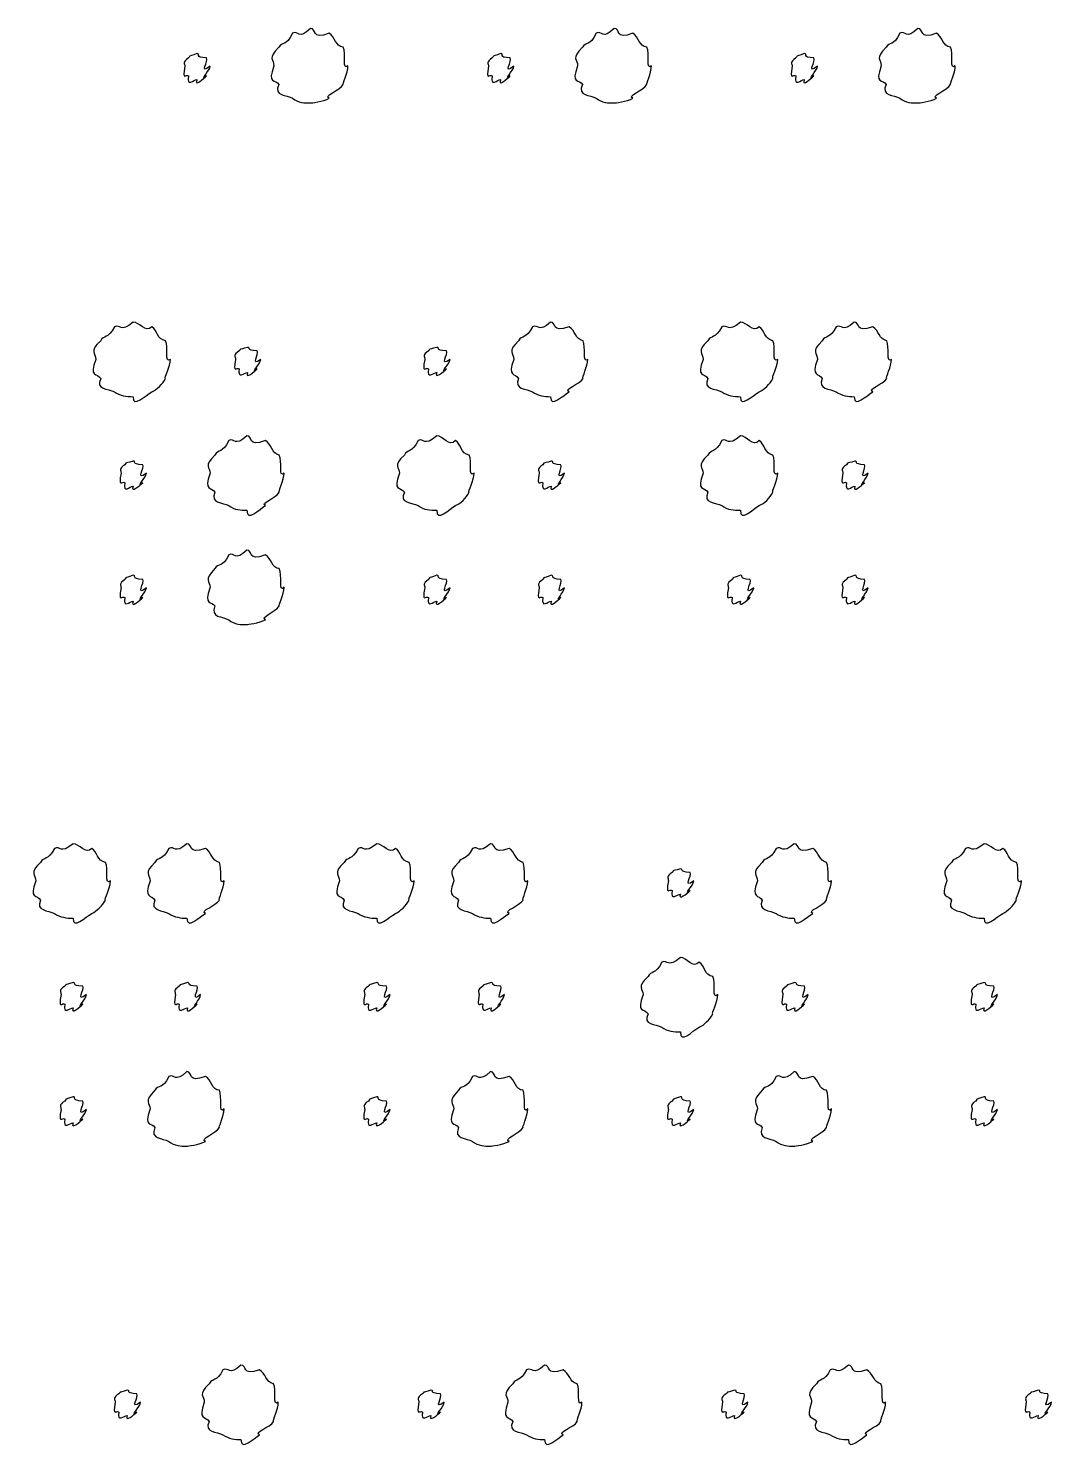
# Model space of a CAD drawing. Header units: millimetres. Extents: x -178 to -32, y 41 to 266.
# Drawn here: x -82.2 to -72.83, y 184.16 to 197.2 of the extents above; entities that cross this region are included whole.
import ezdxf

# ---------------------------------------------------------------- set-up
doc = ezdxf.new("R2010")
doc.units = ezdxf.units.MM
doc.layers.get('0').update_dxf_attribs({"linetype": 'CONTINUOUS'})

msp = doc.modelspace()

# ---------------------------------------------------------------- linework, layer by layer
at = {"color": 0}
for p, q in [((-79.6198, 197.2), (-79.6198, 197.2)), ((-76.8375, 197.2), (-76.8375, 197.2)), ((-74.0555, 197.2), (-74.0555, 197.2)), ((-80.6616, 196.969), (-80.6616, 196.969)), ((-77.8792, 196.969), (-77.8792, 196.969)), ((-75.0972, 196.969), (-75.0972, 196.969)), ((-81.2458, 194.509), (-81.2458, 194.509)), ((-77.422, 194.509), (-77.422, 194.509)), ((-75.6814, 194.509), (-75.6814, 194.509)), ((-74.6397, 194.509), (-74.6397, 194.509)), ((-80.1987, 194.277), (-80.1987, 194.277)), ((-78.4638, 194.277), (-78.4638, 194.277)), ((-80.204, 193.467), (-80.204, 193.467)), ((-78.4638, 193.467), (-78.4638, 193.467)), ((-75.6814, 193.467), (-75.6814, 193.467)), ((-81.2458, 193.235), (-81.2458, 193.235)), ((-77.4164, 193.235), (-77.4164, 193.235)), ((-74.634, 193.235), (-74.634, 193.235)), ((-80.204, 192.419), (-80.204, 192.419)), ((-81.2458, 192.188), (-81.2458, 192.188)), ((-78.4638, 192.188), (-78.4638, 192.188)), ((-77.4164, 192.188), (-77.4164, 192.188)), ((-75.6814, 192.188), (-75.6814, 192.188)), ((-74.634, 192.188), (-74.634, 192.188)), ((-81.7958, 189.728), (-81.7958, 189.728)), ((-80.754, 189.728), (-80.754, 189.728)), ((-79.0134, 189.728), (-79.0134, 189.728)), ((-77.9717, 189.728), (-77.9717, 189.728)), ((-75.1893, 189.728), (-75.1893, 189.728)), ((-73.449, 189.728), (-73.449, 189.728)), ((-76.2314, 189.497), (-76.2314, 189.497)), ((-76.2314, 188.686), (-76.2314, 188.686)), ((-81.7958, 188.455), (-81.7958, 188.455)), ((-80.7484, 188.455), (-80.7484, 188.455)), ((-79.0134, 188.455), (-79.0134, 188.455)), ((-77.9664, 188.455), (-77.9664, 188.455)), ((-75.184, 188.455), (-75.184, 188.455)), ((-73.449, 188.455), (-73.449, 188.455)), ((-80.754, 187.639), (-80.754, 187.639)), ((-77.9717, 187.639), (-77.9717, 187.639)), ((-75.1893, 187.639), (-75.1893, 187.639)), ((-81.7958, 187.408), (-81.7958, 187.408)), ((-79.0134, 187.408), (-79.0134, 187.408)), ((-76.2314, 187.408), (-76.2314, 187.408)), ((-73.449, 187.408), (-73.449, 187.408)), ((-80.258, 184.949), (-80.258, 184.949)), ((-77.4756, 184.949), (-77.4756, 184.949)), ((-74.6933, 184.949), (-74.6933, 184.949)), ((-81.2998, 184.718), (-81.2998, 184.718)), ((-78.5174, 184.718), (-78.5174, 184.718)), ((-75.735, 184.718), (-75.735, 184.718)), ((-72.953, 184.718), (-72.953, 184.718))]:
    msp.add_line(p, q, dxfattribs=at)
for points in [[(-79.7853, 197.156), (-79.8431, 197.031), (-79.8816, 197.084), (-79.9119, 197.029)], [(-79.6198, 197.2), (-79.7327, 197.09), (-79.7302, 197.185), (-79.7853, 197.156)], [(-79.4491, 197.156), (-79.6198, 197.09), (-79.5606, 197.2), (-79.6198, 197.2)], [(-79.3221, 197.029), (-79.3912, 197.031), (-79.3937, 197.126), (-79.4491, 197.156)], [(-77.0029, 197.156), (-77.0608, 197.031), (-77.0996, 197.084), (-77.1296, 197.029)], [(-76.8375, 197.2), (-76.9507, 197.09), (-76.9479, 197.185), (-77.0029, 197.156)], [(-76.6667, 197.156), (-76.8375, 197.09), (-76.7782, 197.2), (-76.8375, 197.2)], [(-76.5401, 197.029), (-76.6089, 197.031), (-76.6117, 197.126), (-76.6667, 197.156)], [(-74.2206, 197.156), (-74.2784, 197.031), (-74.3172, 197.084), (-74.3476, 197.029)], [(-74.0555, 197.2), (-74.1684, 197.09), (-74.1655, 197.185), (-74.2206, 197.156)], [(-73.8844, 197.156), (-74.0555, 197.09), (-73.9962, 197.2), (-74.0555, 197.2)], [(-73.7577, 197.029), (-73.8265, 197.031), (-73.8293, 197.126), (-73.8844, 197.156)], [(-80.6616, 196.969), (-80.7554, 196.935), (-80.7166, 196.955), (-80.7388, 196.93)], [(-80.5734, 196.93), (-80.6891, 196.935), (-80.6245, 196.969), (-80.6616, 196.969)], [(-79.9119, 197.029), (-80.0195, 196.92), (-79.956, 196.916), (-79.956, 196.858)], [(-79.278, 196.858), (-79.3334, 196.803), (-79.2917, 196.974), (-79.3221, 197.029)], [(-77.8792, 196.969), (-77.9731, 196.935), (-77.9346, 196.955), (-77.9565, 196.93)], [(-77.791, 196.93), (-77.9071, 196.935), (-77.8422, 196.969), (-77.8792, 196.969)], [(-77.1296, 197.029), (-77.2372, 196.92), (-77.1737, 196.916), (-77.1737, 196.858)], [(-76.496, 196.858), (-76.551, 196.803), (-76.5097, 196.974), (-76.5401, 197.029)], [(-75.0972, 196.969), (-75.1907, 196.935), (-75.1522, 196.955), (-75.1745, 196.93)], [(-75.009, 196.93), (-75.1247, 196.935), (-75.0598, 196.969), (-75.0972, 196.969)], [(-74.3476, 197.029), (-74.4548, 196.92), (-74.3917, 196.916), (-74.3917, 196.858)], [(-73.7136, 196.858), (-73.7687, 196.803), (-73.7274, 196.974), (-73.7577, 197.029)], [(-80.7388, 196.93), (-80.7995, 196.887), (-80.772, 196.882), (-80.772, 196.853)], [(-80.772, 196.853), (-80.7995, 196.707), (-80.7607, 196.789), (-80.7388, 196.765)], [(-80.5402, 196.853), (-80.645, 196.77), (-80.5515, 196.908), (-80.5734, 196.93)], [(-80.5734, 196.765), (-80.645, 196.707), (-80.5402, 196.82), (-80.5402, 196.853)], [(-79.956, 196.858), (-80.0195, 196.682), (-79.9409, 196.739), (-79.9119, 196.687)], [(-79.3221, 196.687), (-79.3334, 196.682), (-79.278, 196.795), (-79.278, 196.858)], [(-77.9565, 196.93), (-78.0172, 196.887), (-77.9896, 196.882), (-77.9896, 196.853)], [(-77.9896, 196.853), (-78.0172, 196.707), (-77.9787, 196.789), (-77.9565, 196.765)], [(-77.7582, 196.853), (-77.863, 196.77), (-77.7692, 196.908), (-77.791, 196.93)], [(-77.791, 196.765), (-77.863, 196.707), (-77.7582, 196.82), (-77.7582, 196.853)], [(-77.1737, 196.858), (-77.2372, 196.682), (-77.1589, 196.739), (-77.1296, 196.687)], [(-76.5401, 196.687), (-76.551, 196.682), (-76.496, 196.795), (-76.496, 196.858)], [(-75.1745, 196.93), (-75.2348, 196.887), (-75.2073, 196.882), (-75.2073, 196.853)], [(-75.2073, 196.853), (-75.2348, 196.707), (-75.1963, 196.789), (-75.1745, 196.765)], [(-74.9759, 196.853), (-75.0806, 196.77), (-74.9868, 196.908), (-75.009, 196.93)], [(-75.009, 196.765), (-75.0806, 196.707), (-74.9759, 196.82), (-74.9759, 196.853)], [(-74.3917, 196.858), (-74.4548, 196.682), (-74.3765, 196.739), (-74.3476, 196.687)], [(-73.7577, 196.687), (-73.7687, 196.682), (-73.7136, 196.795), (-73.7136, 196.858)], [(-80.7388, 196.765), (-80.7554, 196.66), (-80.6905, 196.731), (-80.6616, 196.731)], [(-80.6616, 196.731), (-80.6891, 196.66), (-80.5956, 196.742), (-80.5734, 196.765)], [(-77.9565, 196.765), (-77.9731, 196.66), (-77.9085, 196.731), (-77.8792, 196.731)], [(-77.8792, 196.731), (-77.9071, 196.66), (-77.8133, 196.742), (-77.791, 196.765)], [(-75.1745, 196.765), (-75.1907, 196.66), (-75.1261, 196.731), (-75.0972, 196.731)], [(-75.0972, 196.731), (-75.1247, 196.66), (-75.0309, 196.742), (-75.009, 196.765)], [(-79.9119, 196.687), (-79.9617, 196.578), (-79.8403, 196.594), (-79.7853, 196.561)], [(-79.7853, 196.561), (-79.7327, 196.517), (-79.6749, 196.517), (-79.6198, 196.517)], [(-79.6198, 196.517), (-79.6198, 196.517), (-79.5041, 196.53), (-79.4491, 196.561)], [(-79.4491, 196.561), (-79.5098, 196.578), (-79.351, 196.635), (-79.3221, 196.687)], [(-77.1296, 196.687), (-77.1793, 196.578), (-77.058, 196.594), (-77.0029, 196.561)], [(-77.0029, 196.561), (-76.9507, 196.517), (-76.8929, 196.517), (-76.8375, 196.517)], [(-76.8375, 196.517), (-76.8375, 196.517), (-76.7218, 196.53), (-76.6667, 196.561)], [(-76.6667, 196.561), (-76.7274, 196.578), (-76.569, 196.635), (-76.5401, 196.687)], [(-74.3476, 196.687), (-74.397, 196.578), (-74.276, 196.594), (-74.2206, 196.561)], [(-74.2206, 196.561), (-74.1684, 196.517), (-74.1105, 196.517), (-74.0555, 196.517)], [(-74.0555, 196.517), (-74.0555, 196.517), (-73.9398, 196.53), (-73.8844, 196.561)], [(-73.8844, 196.561), (-73.945, 196.578), (-73.7866, 196.635), (-73.7577, 196.687)], [(-81.2458, 194.509), (-81.3685, 194.407), (-81.3618, 194.493), (-81.4169, 194.465)], [(-81.075, 194.465), (-81.1329, 194.407), (-81.1865, 194.509), (-81.2458, 194.509)], [(-77.422, 194.509), (-77.5349, 194.407), (-77.5321, 194.493), (-77.5871, 194.465)], [(-77.2509, 194.465), (-77.422, 194.407), (-77.3628, 194.509), (-77.422, 194.509)], [(-75.6814, 194.509), (-75.8042, 194.407), (-75.7971, 194.493), (-75.8522, 194.465)], [(-75.5107, 194.465), (-75.5685, 194.407), (-75.6222, 194.509), (-75.6814, 194.509)], [(-74.6397, 194.509), (-74.7526, 194.407), (-74.7497, 194.493), (-74.8051, 194.465)], [(-74.4689, 194.465), (-74.6397, 194.407), (-74.5804, 194.509), (-74.6397, 194.509)], [(-81.4169, 194.465), (-81.479, 194.349), (-81.5132, 194.393), (-81.5435, 194.338)], [(-80.9484, 194.338), (-81.0267, 194.349), (-81.0228, 194.434), (-81.075, 194.465)], [(-77.5871, 194.465), (-77.645, 194.349), (-77.6838, 194.393), (-77.7141, 194.338)], [(-77.1243, 194.338), (-77.1931, 194.349), (-77.1959, 194.434), (-77.2509, 194.465)], [(-75.8522, 194.465), (-75.9143, 194.349), (-75.9488, 194.393), (-75.9792, 194.338)], [(-75.3837, 194.338), (-75.4623, 194.349), (-75.4581, 194.434), (-75.5107, 194.465)], [(-74.8051, 194.465), (-74.863, 194.349), (-74.9014, 194.393), (-74.9318, 194.338)], [(-74.3419, 194.338), (-74.4107, 194.349), (-74.4135, 194.434), (-74.4689, 194.465)], [(-81.5435, 194.338), (-81.6554, 194.239), (-81.5876, 194.225), (-81.5876, 194.167)], [(-80.9043, 194.167), (-80.965, 194.12), (-80.918, 194.283), (-80.9484, 194.338)], [(-80.2756, 194.244), (-80.3324, 194.208), (-80.3088, 194.196), (-80.3088, 194.167)], [(-80.1987, 194.277), (-80.2883, 194.253), (-80.2538, 194.266), (-80.2756, 194.244)], [(-80.1105, 194.244), (-80.222, 194.253), (-80.1613, 194.277), (-80.1987, 194.277)], [(-80.0774, 194.167), (-80.1779, 194.091), (-80.0883, 194.222), (-80.1105, 194.244)], [(-78.5407, 194.244), (-78.6014, 194.208), (-78.5738, 194.196), (-78.5738, 194.167)], [(-78.4638, 194.277), (-78.5573, 194.253), (-78.5188, 194.266), (-78.5407, 194.244)], [(-78.3756, 194.244), (-78.4913, 194.253), (-78.4264, 194.277), (-78.4638, 194.277)], [(-78.3424, 194.167), (-78.4472, 194.091), (-78.3534, 194.222), (-78.3756, 194.244)], [(-77.7141, 194.338), (-77.8214, 194.239), (-77.7582, 194.225), (-77.7582, 194.167)], [(-77.0802, 194.167), (-77.1352, 194.12), (-77.0939, 194.283), (-77.1243, 194.338)], [(-75.9792, 194.338), (-76.0906, 194.239), (-76.0233, 194.225), (-76.0233, 194.167)], [(-75.3396, 194.167), (-75.4003, 194.12), (-75.3533, 194.283), (-75.3837, 194.338)], [(-74.9318, 194.338), (-75.0394, 194.239), (-74.9759, 194.225), (-74.9759, 194.167)], [(-74.2978, 194.167), (-74.3529, 194.12), (-74.3116, 194.283), (-74.3419, 194.338)], [(-81.5876, 194.167), (-81.6554, 193.999), (-81.5725, 194.046), (-81.5435, 193.991)], [(-80.9484, 193.991), (-80.965, 193.999), (-80.9043, 194.104), (-80.9043, 194.167)], [(-80.3088, 194.167), (-80.3324, 194.025), (-80.2979, 194.101), (-80.2756, 194.079)], [(-80.1105, 194.079), (-80.1779, 194.025), (-80.0774, 194.13), (-80.0774, 194.167)], [(-78.5738, 194.167), (-78.6014, 194.025), (-78.5629, 194.101), (-78.5407, 194.079)], [(-78.3756, 194.079), (-78.4472, 194.025), (-78.3424, 194.13), (-78.3424, 194.167)], [(-77.7582, 194.167), (-77.8214, 193.999), (-77.743, 194.046), (-77.7141, 193.991)], [(-77.1243, 193.991), (-77.1352, 193.999), (-77.0802, 194.104), (-77.0802, 194.167)], [(-76.0233, 194.167), (-76.0906, 193.999), (-76.0081, 194.046), (-75.9792, 193.991)], [(-75.3837, 193.991), (-75.4003, 193.999), (-75.3396, 194.104), (-75.3396, 194.167)], [(-74.9759, 194.167), (-75.0394, 193.999), (-74.9607, 194.046), (-74.9318, 193.991)], [(-74.3419, 193.991), (-74.3529, 193.999), (-74.2978, 194.104), (-74.2978, 194.167)], [(-81.5435, 193.991), (-81.5961, 193.893), (-81.4719, 193.898), (-81.4169, 193.869)], [(-81.075, 193.869), (-81.0267, 193.893), (-80.9812, 193.938), (-80.9484, 193.991)], [(-80.2756, 194.079), (-80.2883, 193.981), (-80.2277, 194.046), (-80.1987, 194.046)], [(-80.1987, 194.046), (-80.222, 193.981), (-80.1324, 194.057), (-80.1105, 194.079)], [(-78.5407, 194.079), (-78.5573, 193.981), (-78.4927, 194.046), (-78.4638, 194.046)], [(-78.4638, 194.046), (-78.4913, 193.981), (-78.3975, 194.057), (-78.3756, 194.079)], [(-77.7141, 193.991), (-77.7635, 193.893), (-77.6425, 193.898), (-77.5871, 193.869)], [(-77.2509, 193.869), (-77.3116, 193.893), (-77.1532, 193.938), (-77.1243, 193.991)], [(-75.9792, 193.991), (-76.0314, 193.893), (-75.9075, 193.898), (-75.8522, 193.869)], [(-75.5107, 193.869), (-75.4623, 193.893), (-75.4168, 193.938), (-75.3837, 193.991)], [(-74.9318, 193.991), (-74.9815, 193.893), (-74.8601, 193.898), (-74.8051, 193.869)], [(-74.4689, 193.869), (-74.5292, 193.893), (-74.3708, 193.938), (-74.3419, 193.991)], [(-81.4169, 193.869), (-81.3685, 193.833), (-81.304, 193.825), (-81.2458, 193.825)], [(-81.2458, 193.825), (-81.2514, 193.716), (-81.1301, 193.839), (-81.075, 193.869)], [(-77.5871, 193.869), (-77.5349, 193.833), (-77.4771, 193.825), (-77.422, 193.825)], [(-77.422, 193.825), (-77.422, 193.716), (-77.306, 193.839), (-77.2509, 193.869)], [(-75.8522, 193.869), (-75.8042, 193.833), (-75.7393, 193.825), (-75.6814, 193.825)], [(-75.6814, 193.825), (-75.6871, 193.716), (-75.5657, 193.839), (-75.5107, 193.869)], [(-74.8051, 193.869), (-74.7526, 193.833), (-74.6947, 193.825), (-74.6397, 193.825)], [(-74.6397, 193.825), (-74.6397, 193.716), (-74.524, 193.839), (-74.4689, 193.869)], [(-80.204, 193.467), (-80.3173, 193.359), (-80.3144, 193.452), (-80.3695, 193.423)], [(-80.0333, 193.423), (-80.204, 193.359), (-80.1448, 193.467), (-80.204, 193.467)], [(-78.4638, 193.467), (-78.5862, 193.359), (-78.5795, 193.452), (-78.6345, 193.423)], [(-78.2927, 193.423), (-78.3505, 193.359), (-78.4045, 193.467), (-78.4638, 193.467)], [(-75.6814, 193.467), (-75.8042, 193.359), (-75.7971, 193.452), (-75.8522, 193.423)], [(-75.5107, 193.423), (-75.5685, 193.359), (-75.6222, 193.467), (-75.6814, 193.467)], [(-80.3695, 193.423), (-80.4273, 193.301), (-80.4661, 193.348), (-80.4961, 193.29)], [(-79.9066, 193.29), (-79.9754, 193.301), (-79.9783, 193.392), (-80.0333, 193.423)], [(-78.6345, 193.423), (-78.6966, 193.301), (-78.7312, 193.348), (-78.7612, 193.29)], [(-78.166, 193.29), (-78.2447, 193.301), (-78.2405, 193.392), (-78.2927, 193.423)], [(-75.8522, 193.423), (-75.9143, 193.301), (-75.9488, 193.348), (-75.9792, 193.29)], [(-75.3837, 193.29), (-75.4623, 193.301), (-75.4581, 193.392), (-75.5107, 193.423)], [(-81.323, 193.202), (-81.3837, 193.161), (-81.3562, 193.154), (-81.3562, 193.125)], [(-81.2458, 193.235), (-81.3396, 193.205), (-81.3012, 193.225), (-81.323, 193.202)], [(-81.1576, 193.202), (-81.2737, 193.205), (-81.2087, 193.235), (-81.2458, 193.235)], [(-81.1248, 193.125), (-81.2296, 193.044), (-81.1357, 193.18), (-81.1576, 193.202)], [(-80.4961, 193.29), (-80.6037, 193.187), (-80.5402, 193.18), (-80.5402, 193.125)], [(-79.8625, 193.125), (-79.9176, 193.07), (-79.8763, 193.235), (-79.9066, 193.29)], [(-78.7612, 193.29), (-78.873, 193.187), (-78.8053, 193.18), (-78.8053, 193.125)], [(-78.1219, 193.125), (-78.1826, 193.07), (-78.1357, 193.235), (-78.166, 193.29)], [(-77.4936, 193.202), (-77.5501, 193.161), (-77.5264, 193.154), (-77.5264, 193.125)], [(-77.4164, 193.235), (-77.506, 193.205), (-77.4714, 193.225), (-77.4936, 193.202)], [(-77.3282, 193.202), (-77.4397, 193.205), (-77.3793, 193.235), (-77.4164, 193.235)], [(-77.295, 193.125), (-77.3956, 193.044), (-77.306, 193.18), (-77.3282, 193.202)], [(-75.9792, 193.29), (-76.0906, 193.187), (-76.0233, 193.18), (-76.0233, 193.125)], [(-75.3396, 193.125), (-75.4003, 193.07), (-75.3533, 193.235), (-75.3837, 193.29)], [(-74.7113, 193.202), (-74.7677, 193.161), (-74.7444, 193.154), (-74.7444, 193.125)], [(-74.634, 193.235), (-74.7236, 193.205), (-74.6894, 193.225), (-74.7113, 193.202)], [(-74.5458, 193.202), (-74.6577, 193.205), (-74.597, 193.235), (-74.634, 193.235)], [(-74.513, 193.125), (-74.6136, 193.044), (-74.524, 193.18), (-74.5458, 193.202)], [(-81.3562, 193.125), (-81.3837, 192.978), (-81.3453, 193.059), (-81.323, 193.037)], [(-81.323, 193.037), (-81.3396, 192.933), (-81.2747, 193.004), (-81.2458, 193.004)], [(-81.2458, 193.004), (-81.2737, 192.933), (-81.1798, 193.015), (-81.1576, 193.037)], [(-81.1576, 193.037), (-81.2296, 192.978), (-81.1248, 193.088), (-81.1248, 193.125)], [(-80.5402, 193.125), (-80.6037, 192.951), (-80.5251, 193.004), (-80.4961, 192.949)], [(-79.9066, 192.949), (-79.9176, 192.951), (-79.8625, 193.062), (-79.8625, 193.125)], [(-78.8053, 193.125), (-78.873, 192.951), (-78.7904, 193.004), (-78.7612, 192.949)], [(-78.166, 192.949), (-78.1826, 192.951), (-78.1219, 193.062), (-78.1219, 193.125)], [(-77.5264, 193.125), (-77.5501, 192.978), (-77.5155, 193.059), (-77.4936, 193.037)], [(-77.4936, 193.037), (-77.506, 192.933), (-77.4453, 193.004), (-77.4164, 193.004)], [(-77.4164, 193.004), (-77.4397, 192.933), (-77.3501, 193.015), (-77.3282, 193.037)], [(-77.3282, 193.037), (-77.3956, 192.978), (-77.295, 193.088), (-77.295, 193.125)], [(-76.0233, 193.125), (-76.0906, 192.951), (-76.0081, 193.004), (-75.9792, 192.949)], [(-75.3837, 192.949), (-75.4003, 192.951), (-75.3396, 193.062), (-75.3396, 193.125)], [(-74.7444, 193.125), (-74.7677, 192.978), (-74.7335, 193.059), (-74.7113, 193.037)], [(-74.7113, 193.037), (-74.7236, 192.933), (-74.6629, 193.004), (-74.634, 193.004)], [(-74.634, 193.004), (-74.6577, 192.933), (-74.568, 193.015), (-74.5458, 193.037)], [(-74.5458, 193.037), (-74.6136, 192.978), (-74.513, 193.088), (-74.513, 193.125)], [(-80.4961, 192.949), (-80.5459, 192.845), (-80.4245, 192.857), (-80.3695, 192.828)], [(-80.0333, 192.828), (-80.094, 192.845), (-79.9356, 192.896), (-79.9066, 192.949)], [(-78.7612, 192.949), (-78.8137, 192.845), (-78.6896, 192.857), (-78.6345, 192.828)], [(-78.2927, 192.828), (-78.2447, 192.845), (-78.1992, 192.896), (-78.166, 192.949)], [(-75.9792, 192.949), (-76.0314, 192.845), (-75.9075, 192.857), (-75.8522, 192.828)], [(-75.5107, 192.828), (-75.4623, 192.845), (-75.4168, 192.896), (-75.3837, 192.949)], [(-80.3695, 192.828), (-80.3173, 192.786), (-80.2594, 192.784), (-80.204, 192.784)], [(-80.204, 192.784), (-80.204, 192.669), (-80.0883, 192.797), (-80.0333, 192.828)], [(-78.6345, 192.828), (-78.5862, 192.786), (-78.5216, 192.784), (-78.4638, 192.784)], [(-78.4638, 192.784), (-78.4691, 192.669), (-78.3481, 192.797), (-78.2927, 192.828)], [(-75.8522, 192.828), (-75.8042, 192.786), (-75.7393, 192.784), (-75.6814, 192.784)], [(-75.6814, 192.784), (-75.6871, 192.669), (-75.5657, 192.797), (-75.5107, 192.828)], [(-80.204, 192.419), (-80.3173, 192.309), (-80.3144, 192.404), (-80.3695, 192.375)], [(-80.0333, 192.375), (-80.204, 192.309), (-80.1448, 192.419), (-80.204, 192.419)], [(-80.3695, 192.375), (-80.4273, 192.25), (-80.4661, 192.304), (-80.4961, 192.249)], [(-79.9066, 192.249), (-79.9754, 192.25), (-79.9783, 192.345), (-80.0333, 192.375)], [(-81.323, 192.15), (-81.3837, 192.107), (-81.3562, 192.101), (-81.3562, 192.072)], [(-81.2458, 192.188), (-81.3396, 192.155), (-81.3012, 192.174), (-81.323, 192.15)], [(-81.1576, 192.15), (-81.2737, 192.155), (-81.2087, 192.188), (-81.2458, 192.188)], [(-81.1248, 192.072), (-81.2296, 191.99), (-81.1357, 192.127), (-81.1576, 192.15)], [(-80.4961, 192.249), (-80.6037, 192.14), (-80.5402, 192.136), (-80.5402, 192.078)], [(-79.8625, 192.078), (-79.9176, 192.023), (-79.8763, 192.194), (-79.9066, 192.249)], [(-78.5407, 192.15), (-78.6014, 192.107), (-78.5738, 192.101), (-78.5738, 192.072)], [(-78.4638, 192.188), (-78.5573, 192.155), (-78.5188, 192.174), (-78.5407, 192.15)], [(-78.3756, 192.15), (-78.4913, 192.155), (-78.4264, 192.188), (-78.4638, 192.188)], [(-78.3424, 192.072), (-78.4472, 191.99), (-78.3534, 192.127), (-78.3756, 192.15)], [(-77.4936, 192.15), (-77.5501, 192.107), (-77.5264, 192.101), (-77.5264, 192.072)], [(-77.4164, 192.188), (-77.506, 192.155), (-77.4714, 192.174), (-77.4936, 192.15)], [(-77.3282, 192.15), (-77.4397, 192.155), (-77.3793, 192.188), (-77.4164, 192.188)], [(-77.295, 192.072), (-77.3956, 191.99), (-77.306, 192.127), (-77.3282, 192.15)], [(-75.7587, 192.15), (-75.8194, 192.107), (-75.7918, 192.101), (-75.7918, 192.072)], [(-75.6814, 192.188), (-75.7753, 192.155), (-75.7365, 192.174), (-75.7587, 192.15)], [(-75.5932, 192.15), (-75.7089, 192.155), (-75.6444, 192.188), (-75.6814, 192.188)], [(-75.5601, 192.072), (-75.6648, 191.99), (-75.5714, 192.127), (-75.5932, 192.15)], [(-74.7113, 192.15), (-74.7677, 192.107), (-74.7444, 192.101), (-74.7444, 192.072)], [(-74.634, 192.188), (-74.7236, 192.155), (-74.6894, 192.174), (-74.7113, 192.15)], [(-74.5458, 192.15), (-74.6577, 192.155), (-74.597, 192.188), (-74.634, 192.188)], [(-74.513, 192.072), (-74.6136, 191.99), (-74.524, 192.127), (-74.5458, 192.15)], [(-81.3562, 192.072), (-81.3837, 191.926), (-81.3453, 192.009), (-81.323, 191.984)], [(-81.1576, 191.984), (-81.2296, 191.926), (-81.1248, 192.039), (-81.1248, 192.072)], [(-80.5402, 192.078), (-80.6037, 191.902), (-80.5251, 191.958), (-80.4961, 191.907)], [(-79.9066, 191.907), (-79.9176, 191.902), (-79.8625, 192.014), (-79.8625, 192.078)], [(-78.5738, 192.072), (-78.6014, 191.926), (-78.5629, 192.009), (-78.5407, 191.984)], [(-78.3756, 191.984), (-78.4472, 191.926), (-78.3424, 192.039), (-78.3424, 192.072)], [(-77.5264, 192.072), (-77.5501, 191.926), (-77.5155, 192.009), (-77.4936, 191.984)], [(-77.3282, 191.984), (-77.3956, 191.926), (-77.295, 192.039), (-77.295, 192.072)], [(-75.7918, 192.072), (-75.8194, 191.926), (-75.7805, 192.009), (-75.7587, 191.984)], [(-75.5932, 191.984), (-75.6648, 191.926), (-75.5601, 192.039), (-75.5601, 192.072)], [(-74.7444, 192.072), (-74.7677, 191.926), (-74.7335, 192.009), (-74.7113, 191.984)], [(-74.5458, 191.984), (-74.6136, 191.926), (-74.513, 192.039), (-74.513, 192.072)], [(-81.323, 191.984), (-81.3396, 191.879), (-81.2747, 191.951), (-81.2458, 191.951)], [(-81.2458, 191.951), (-81.2737, 191.879), (-81.1798, 191.962), (-81.1576, 191.984)], [(-80.4961, 191.907), (-80.5459, 191.798), (-80.4245, 191.813), (-80.3695, 191.78)], [(-80.0333, 191.78), (-80.094, 191.798), (-79.9356, 191.855), (-79.9066, 191.907)], [(-78.5407, 191.984), (-78.5573, 191.879), (-78.4927, 191.951), (-78.4638, 191.951)], [(-78.4638, 191.951), (-78.4913, 191.879), (-78.3975, 191.962), (-78.3756, 191.984)], [(-77.4936, 191.984), (-77.506, 191.879), (-77.4453, 191.951), (-77.4164, 191.951)], [(-77.4164, 191.951), (-77.4397, 191.879), (-77.3501, 191.962), (-77.3282, 191.984)], [(-75.7587, 191.984), (-75.7753, 191.879), (-75.7103, 191.951), (-75.6814, 191.951)], [(-75.6814, 191.951), (-75.7089, 191.879), (-75.6154, 191.962), (-75.5932, 191.984)], [(-74.7113, 191.984), (-74.7236, 191.879), (-74.6629, 191.951), (-74.634, 191.951)], [(-74.634, 191.951), (-74.6577, 191.879), (-74.568, 191.962), (-74.5458, 191.984)], [(-80.3695, 191.78), (-80.3173, 191.736), (-80.2594, 191.736), (-80.204, 191.736)], [(-80.204, 191.736), (-80.204, 191.736), (-80.0883, 191.75), (-80.0333, 191.78)], [(-81.9665, 189.684), (-82.0286, 189.568), (-82.0632, 189.612), (-82.0935, 189.557)], [(-81.7958, 189.728), (-81.9185, 189.626), (-81.9115, 189.713), (-81.9665, 189.684)], [(-81.625, 189.684), (-81.6829, 189.626), (-81.7365, 189.728), (-81.7958, 189.728)], [(-81.498, 189.557), (-81.5767, 189.568), (-81.5725, 189.654), (-81.625, 189.684)], [(-80.9195, 189.684), (-80.9773, 189.568), (-81.0158, 189.612), (-81.0461, 189.557)], [(-80.754, 189.728), (-80.8669, 189.626), (-80.8641, 189.713), (-80.9195, 189.684)], [(-80.5833, 189.684), (-80.754, 189.626), (-80.6947, 189.728), (-80.754, 189.728)], [(-80.4563, 189.557), (-80.5251, 189.568), (-80.5279, 189.654), (-80.5833, 189.684)], [(-79.1845, 189.684), (-79.2462, 189.568), (-79.2808, 189.612), (-79.3111, 189.557)], [(-79.0134, 189.728), (-79.1362, 189.626), (-79.1291, 189.713), (-79.1845, 189.684)], [(-78.8427, 189.684), (-78.9005, 189.626), (-78.9541, 189.728), (-79.0134, 189.728)], [(-78.716, 189.557), (-78.7943, 189.568), (-78.7904, 189.654), (-78.8427, 189.684)], [(-78.1371, 189.684), (-78.195, 189.568), (-78.2334, 189.612), (-78.2638, 189.557)], [(-77.9717, 189.728), (-78.0849, 189.626), (-78.0821, 189.713), (-78.1371, 189.684)], [(-77.8009, 189.684), (-77.9717, 189.626), (-77.9124, 189.728), (-77.9717, 189.728)], [(-77.6739, 189.557), (-77.743, 189.568), (-77.7459, 189.654), (-77.8009, 189.684)], [(-75.3547, 189.684), (-75.4126, 189.568), (-75.4514, 189.612), (-75.4817, 189.557)], [(-75.1893, 189.728), (-75.3025, 189.626), (-75.2997, 189.713), (-75.3547, 189.684)], [(-75.0185, 189.684), (-75.1893, 189.626), (-75.1304, 189.728), (-75.1893, 189.728)], [(-74.8919, 189.557), (-74.9607, 189.568), (-74.9635, 189.654), (-75.0185, 189.684)], [(-73.6198, 189.684), (-73.6819, 189.568), (-73.7164, 189.612), (-73.7468, 189.557)], [(-73.449, 189.728), (-73.5718, 189.626), (-73.5647, 189.713), (-73.6198, 189.684)], [(-73.2783, 189.684), (-73.3362, 189.626), (-73.3898, 189.728), (-73.449, 189.728)], [(-73.1513, 189.557), (-73.23, 189.568), (-73.2257, 189.654), (-73.2783, 189.684)], [(-82.0935, 189.557), (-82.205, 189.458), (-82.1376, 189.444), (-82.1376, 189.387)], [(-81.4539, 189.387), (-81.5146, 189.34), (-81.4677, 189.502), (-81.498, 189.557)], [(-81.0461, 189.557), (-81.1537, 189.458), (-81.0902, 189.444), (-81.0902, 189.387)], [(-80.4122, 189.387), (-80.4672, 189.34), (-80.4259, 189.502), (-80.4563, 189.557)], [(-79.3111, 189.557), (-79.4226, 189.458), (-79.3552, 189.444), (-79.3552, 189.387)], [(-78.6719, 189.387), (-78.7322, 189.34), (-78.6857, 189.502), (-78.716, 189.557)], [(-78.2638, 189.557), (-78.3713, 189.458), (-78.3078, 189.444), (-78.3078, 189.387)], [(-77.6298, 189.387), (-77.6852, 189.34), (-77.6439, 189.502), (-77.6739, 189.557)], [(-75.4817, 189.557), (-75.589, 189.458), (-75.5258, 189.444), (-75.5258, 189.387)], [(-74.8478, 189.387), (-74.9028, 189.34), (-74.8616, 189.502), (-74.8919, 189.557)], [(-73.7468, 189.557), (-73.8583, 189.458), (-73.7909, 189.444), (-73.7909, 189.387)], [(-73.1072, 189.387), (-73.1679, 189.34), (-73.121, 189.502), (-73.1513, 189.557)], [(-82.1376, 189.387), (-82.205, 189.218), (-82.1224, 189.265), (-82.0935, 189.21)], [(-81.498, 189.21), (-81.5146, 189.218), (-81.4539, 189.323), (-81.4539, 189.387)], [(-81.0902, 189.387), (-81.1537, 189.218), (-81.075, 189.265), (-81.0461, 189.21)], [(-80.4563, 189.21), (-80.4672, 189.218), (-80.4122, 189.323), (-80.4122, 189.387)], [(-79.3552, 189.387), (-79.4226, 189.218), (-79.3401, 189.265), (-79.3111, 189.21)], [(-78.716, 189.21), (-78.7322, 189.218), (-78.6719, 189.323), (-78.6719, 189.387)], [(-78.3078, 189.387), (-78.3713, 189.218), (-78.2927, 189.265), (-78.2638, 189.21)], [(-77.6739, 189.21), (-77.6852, 189.218), (-77.6298, 189.323), (-77.6298, 189.387)], [(-76.3083, 189.464), (-76.369, 189.428), (-76.3415, 189.416), (-76.3415, 189.387)], [(-76.3415, 189.387), (-76.369, 189.244), (-76.3305, 189.32), (-76.3083, 189.298)], [(-76.2314, 189.497), (-76.3249, 189.472), (-76.2864, 189.486), (-76.3083, 189.464)], [(-76.1432, 189.464), (-76.2589, 189.472), (-76.194, 189.497), (-76.2314, 189.497)], [(-76.11, 189.387), (-76.2148, 189.311), (-76.121, 189.442), (-76.1432, 189.464)], [(-76.1432, 189.298), (-76.2148, 189.244), (-76.11, 189.349), (-76.11, 189.387)], [(-75.5258, 189.387), (-75.589, 189.218), (-75.5107, 189.265), (-75.4817, 189.21)], [(-74.8919, 189.21), (-74.9028, 189.218), (-74.8478, 189.323), (-74.8478, 189.387)], [(-73.7909, 189.387), (-73.8583, 189.218), (-73.7757, 189.265), (-73.7468, 189.21)], [(-73.1513, 189.21), (-73.1679, 189.218), (-73.1072, 189.323), (-73.1072, 189.387)], [(-76.3083, 189.298), (-76.3249, 189.2), (-76.2603, 189.265), (-76.2314, 189.265)], [(-76.2314, 189.265), (-76.2589, 189.2), (-76.1651, 189.276), (-76.1432, 189.298)], [(-82.0935, 189.21), (-82.1457, 189.112), (-82.0219, 189.118), (-81.9665, 189.089)], [(-81.625, 189.089), (-81.5767, 189.112), (-81.5312, 189.158), (-81.498, 189.21)], [(-81.0461, 189.21), (-81.0959, 189.112), (-80.9745, 189.118), (-80.9195, 189.089)], [(-80.5833, 189.089), (-80.6436, 189.112), (-80.4852, 189.158), (-80.4563, 189.21)], [(-79.3111, 189.21), (-79.3637, 189.112), (-79.2395, 189.118), (-79.1845, 189.089)], [(-78.8427, 189.089), (-78.7943, 189.112), (-78.7488, 189.158), (-78.716, 189.21)], [(-78.2638, 189.21), (-78.3135, 189.112), (-78.1921, 189.118), (-78.1371, 189.089)], [(-77.8009, 189.089), (-77.8616, 189.112), (-77.7028, 189.158), (-77.6739, 189.21)], [(-75.4817, 189.21), (-75.5311, 189.112), (-75.4098, 189.118), (-75.3547, 189.089)], [(-75.0185, 189.089), (-75.0792, 189.112), (-74.9208, 189.158), (-74.8919, 189.21)], [(-73.7468, 189.21), (-73.799, 189.112), (-73.6752, 189.118), (-73.6198, 189.089)], [(-73.2783, 189.089), (-73.23, 189.112), (-73.1845, 189.158), (-73.1513, 189.21)], [(-81.9665, 189.089), (-81.9185, 189.053), (-81.8536, 189.045), (-81.7958, 189.045)], [(-81.7958, 189.045), (-81.8014, 188.936), (-81.68, 189.059), (-81.625, 189.089)], [(-80.9195, 189.089), (-80.8669, 189.053), (-80.809, 189.045), (-80.754, 189.045)], [(-80.754, 189.045), (-80.754, 188.936), (-80.6383, 189.059), (-80.5833, 189.089)], [(-79.1845, 189.089), (-79.1362, 189.053), (-79.0713, 189.045), (-79.0134, 189.045)], [(-79.0134, 189.045), (-79.019, 188.936), (-78.8977, 189.059), (-78.8427, 189.089)], [(-78.1371, 189.089), (-78.0849, 189.053), (-78.0267, 189.045), (-77.9717, 189.045)], [(-77.9717, 189.045), (-77.9717, 188.936), (-77.8559, 189.059), (-77.8009, 189.089)], [(-75.3547, 189.089), (-75.3025, 189.053), (-75.2447, 189.045), (-75.1893, 189.045)], [(-75.1893, 189.045), (-75.1893, 188.936), (-75.0736, 189.059), (-75.0185, 189.089)], [(-73.6198, 189.089), (-73.5718, 189.053), (-73.5069, 189.045), (-73.449, 189.045)], [(-73.449, 189.045), (-73.4547, 188.936), (-73.3333, 189.059), (-73.2783, 189.089)], [(-76.4021, 188.642), (-76.4642, 188.521), (-76.4984, 188.568), (-76.5288, 188.51)], [(-76.2314, 188.686), (-76.3538, 188.579), (-76.3471, 188.671), (-76.4021, 188.642)], [(-76.0603, 188.642), (-76.1182, 188.579), (-76.1721, 188.686), (-76.2314, 188.686)], [(-75.9337, 188.51), (-76.0123, 188.521), (-76.0081, 188.612), (-76.0603, 188.642)], [(-76.5288, 188.51), (-76.6406, 188.407), (-76.5729, 188.4), (-76.5729, 188.345)], [(-75.8896, 188.345), (-75.9502, 188.289), (-75.9033, 188.455), (-75.9337, 188.51)], [(-81.873, 188.422), (-81.9337, 188.381), (-81.9062, 188.374), (-81.9062, 188.345)], [(-81.9062, 188.345), (-81.9337, 188.197), (-81.8949, 188.279), (-81.873, 188.257)], [(-81.7958, 188.455), (-81.8896, 188.425), (-81.8508, 188.444), (-81.873, 188.422)], [(-81.7076, 188.422), (-81.8233, 188.425), (-81.7587, 188.455), (-81.7958, 188.455)], [(-81.6744, 188.345), (-81.7792, 188.263), (-81.6857, 188.4), (-81.7076, 188.422)], [(-81.7076, 188.257), (-81.7792, 188.197), (-81.6744, 188.307), (-81.6744, 188.345)], [(-80.8256, 188.422), (-80.8821, 188.381), (-80.8588, 188.374), (-80.8588, 188.345)], [(-80.8588, 188.345), (-80.8821, 188.197), (-80.8478, 188.279), (-80.8256, 188.257)], [(-80.7484, 188.455), (-80.838, 188.425), (-80.8038, 188.444), (-80.8256, 188.422)], [(-80.6602, 188.422), (-80.772, 188.425), (-80.7113, 188.455), (-80.7484, 188.455)], [(-80.6274, 188.345), (-80.7279, 188.263), (-80.6383, 188.4), (-80.6602, 188.422)], [(-80.6602, 188.257), (-80.7279, 188.197), (-80.6274, 188.307), (-80.6274, 188.345)], [(-79.0907, 188.422), (-79.1513, 188.381), (-79.1238, 188.374), (-79.1238, 188.345)], [(-79.1238, 188.345), (-79.1513, 188.197), (-79.1129, 188.279), (-79.0907, 188.257)], [(-79.0134, 188.455), (-79.1072, 188.425), (-79.0688, 188.444), (-79.0907, 188.422)], [(-78.9252, 188.422), (-79.0409, 188.425), (-78.9764, 188.455), (-79.0134, 188.455)], [(-78.8924, 188.345), (-78.9968, 188.263), (-78.9033, 188.4), (-78.9252, 188.422)], [(-78.9252, 188.257), (-78.9968, 188.197), (-78.8924, 188.307), (-78.8924, 188.345)], [(-78.0433, 188.422), (-78.0997, 188.381), (-78.0764, 188.374), (-78.0764, 188.345)], [(-78.0764, 188.345), (-78.0997, 188.197), (-78.0655, 188.279), (-78.0433, 188.257)], [(-77.9664, 188.455), (-78.0556, 188.425), (-78.0214, 188.444), (-78.0433, 188.422)], [(-77.8782, 188.422), (-77.9896, 188.425), (-77.929, 188.455), (-77.9664, 188.455)], [(-77.845, 188.345), (-77.9455, 188.263), (-77.8559, 188.4), (-77.8782, 188.422)], [(-77.8782, 188.257), (-77.9455, 188.197), (-77.845, 188.307), (-77.845, 188.345)], [(-76.5729, 188.345), (-76.6406, 188.171), (-76.5577, 188.224), (-76.5288, 188.168)], [(-75.9337, 188.168), (-75.9502, 188.171), (-75.8896, 188.281), (-75.8896, 188.345)], [(-75.2613, 188.422), (-75.3177, 188.381), (-75.2941, 188.374), (-75.2941, 188.345)], [(-75.2941, 188.345), (-75.3177, 188.197), (-75.2831, 188.279), (-75.2613, 188.257)], [(-75.184, 188.455), (-75.2736, 188.425), (-75.239, 188.444), (-75.2613, 188.422)], [(-75.0958, 188.422), (-75.2073, 188.425), (-75.1466, 188.455), (-75.184, 188.455)], [(-75.0626, 188.345), (-75.1632, 188.263), (-75.0736, 188.4), (-75.0958, 188.422)], [(-75.0958, 188.257), (-75.1632, 188.197), (-75.0626, 188.307), (-75.0626, 188.345)], [(-73.5263, 188.422), (-73.587, 188.381), (-73.5591, 188.374), (-73.5591, 188.345)], [(-73.5591, 188.345), (-73.587, 188.197), (-73.5482, 188.279), (-73.5263, 188.257)], [(-73.449, 188.455), (-73.5429, 188.425), (-73.5041, 188.444), (-73.5263, 188.422)], [(-73.3608, 188.422), (-73.4766, 188.425), (-73.4116, 188.455), (-73.449, 188.455)], [(-73.3277, 188.345), (-73.4325, 188.263), (-73.3386, 188.4), (-73.3608, 188.422)], [(-73.3608, 188.257), (-73.4325, 188.197), (-73.3277, 188.307), (-73.3277, 188.345)], [(-81.873, 188.257), (-81.8896, 188.153), (-81.8247, 188.224), (-81.7958, 188.224)], [(-81.7958, 188.224), (-81.8233, 188.153), (-81.7298, 188.234), (-81.7076, 188.257)], [(-80.8256, 188.257), (-80.838, 188.153), (-80.7773, 188.224), (-80.7484, 188.224)], [(-80.7484, 188.224), (-80.772, 188.153), (-80.6824, 188.234), (-80.6602, 188.257)], [(-79.0907, 188.257), (-79.1072, 188.153), (-79.0423, 188.224), (-79.0134, 188.224)], [(-79.0134, 188.224), (-79.0409, 188.153), (-78.9474, 188.234), (-78.9252, 188.257)], [(-78.0433, 188.257), (-78.0556, 188.153), (-77.9953, 188.224), (-77.9664, 188.224)], [(-77.9664, 188.224), (-77.9896, 188.153), (-77.9, 188.234), (-77.8782, 188.257)], [(-75.2613, 188.257), (-75.2736, 188.153), (-75.2129, 188.224), (-75.184, 188.224)], [(-75.184, 188.224), (-75.2073, 188.153), (-75.1177, 188.234), (-75.0958, 188.257)], [(-73.5263, 188.257), (-73.5429, 188.153), (-73.478, 188.224), (-73.449, 188.224)], [(-73.449, 188.224), (-73.4766, 188.153), (-73.3827, 188.234), (-73.3608, 188.257)], [(-76.5288, 188.168), (-76.5814, 188.065), (-76.4572, 188.076), (-76.4021, 188.047)], [(-76.0603, 188.047), (-76.0123, 188.065), (-75.9668, 188.116), (-75.9337, 188.168)], [(-76.4021, 188.047), (-76.3538, 188.006), (-76.2893, 188.003), (-76.2314, 188.003)], [(-76.2314, 188.003), (-76.2367, 187.889), (-76.1153, 188.017), (-76.0603, 188.047)], [(-80.9195, 187.595), (-80.9773, 187.47), (-81.0158, 187.524), (-81.0461, 187.468)], [(-80.754, 187.639), (-80.8669, 187.529), (-80.8641, 187.624), (-80.9195, 187.595)], [(-80.5833, 187.595), (-80.754, 187.529), (-80.6947, 187.639), (-80.754, 187.639)], [(-80.4563, 187.468), (-80.5251, 187.47), (-80.5279, 187.565), (-80.5833, 187.595)], [(-78.1371, 187.595), (-78.195, 187.47), (-78.2334, 187.524), (-78.2638, 187.468)], [(-77.9717, 187.639), (-78.0849, 187.529), (-78.0821, 187.624), (-78.1371, 187.595)], [(-77.8009, 187.595), (-77.9717, 187.529), (-77.9124, 187.639), (-77.9717, 187.639)], [(-77.6739, 187.468), (-77.743, 187.47), (-77.7459, 187.565), (-77.8009, 187.595)], [(-75.3547, 187.595), (-75.4126, 187.47), (-75.4514, 187.524), (-75.4817, 187.468)], [(-75.1893, 187.639), (-75.3025, 187.529), (-75.2997, 187.624), (-75.3547, 187.595)], [(-75.0185, 187.595), (-75.1893, 187.529), (-75.1304, 187.639), (-75.1893, 187.639)], [(-74.8919, 187.468), (-74.9607, 187.47), (-74.9635, 187.565), (-75.0185, 187.595)], [(-81.0461, 187.468), (-81.1537, 187.36), (-81.0902, 187.355), (-81.0902, 187.297)], [(-80.4122, 187.297), (-80.4672, 187.242), (-80.4259, 187.413), (-80.4563, 187.468)], [(-78.2638, 187.468), (-78.3713, 187.36), (-78.3078, 187.355), (-78.3078, 187.297)], [(-77.6298, 187.297), (-77.6852, 187.242), (-77.6439, 187.413), (-77.6739, 187.468)], [(-75.4817, 187.468), (-75.589, 187.36), (-75.5258, 187.355), (-75.5258, 187.297)], [(-74.8478, 187.297), (-74.9028, 187.242), (-74.8616, 187.413), (-74.8919, 187.468)], [(-81.873, 187.369), (-81.9337, 187.326), (-81.9062, 187.321), (-81.9062, 187.292)], [(-81.7958, 187.408), (-81.8896, 187.375), (-81.8508, 187.394), (-81.873, 187.369)], [(-81.7076, 187.369), (-81.8233, 187.375), (-81.7587, 187.408), (-81.7958, 187.408)], [(-81.6744, 187.292), (-81.7792, 187.209), (-81.6857, 187.347), (-81.7076, 187.369)], [(-79.0907, 187.369), (-79.1513, 187.326), (-79.1238, 187.321), (-79.1238, 187.292)], [(-79.0134, 187.408), (-79.1072, 187.375), (-79.0688, 187.394), (-79.0907, 187.369)], [(-78.9252, 187.369), (-79.0409, 187.375), (-78.9764, 187.408), (-79.0134, 187.408)], [(-78.8924, 187.292), (-78.9968, 187.209), (-78.9033, 187.347), (-78.9252, 187.369)], [(-76.3083, 187.369), (-76.369, 187.326), (-76.3415, 187.321), (-76.3415, 187.292)], [(-76.2314, 187.408), (-76.3249, 187.375), (-76.2864, 187.394), (-76.3083, 187.369)], [(-76.1432, 187.369), (-76.2589, 187.375), (-76.194, 187.408), (-76.2314, 187.408)], [(-76.11, 187.292), (-76.2148, 187.209), (-76.121, 187.347), (-76.1432, 187.369)], [(-73.5263, 187.369), (-73.587, 187.326), (-73.5591, 187.321), (-73.5591, 187.292)], [(-73.449, 187.408), (-73.5429, 187.375), (-73.5041, 187.394), (-73.5263, 187.369)], [(-73.3608, 187.369), (-73.4766, 187.375), (-73.4116, 187.408), (-73.449, 187.408)], [(-73.3277, 187.292), (-73.4325, 187.209), (-73.3386, 187.347), (-73.3608, 187.369)], [(-81.9062, 187.292), (-81.9337, 187.146), (-81.8949, 187.229), (-81.873, 187.204)], [(-81.873, 187.204), (-81.8896, 187.099), (-81.8247, 187.171), (-81.7958, 187.171)], [(-81.7958, 187.171), (-81.8233, 187.099), (-81.7298, 187.182), (-81.7076, 187.204)], [(-81.7076, 187.204), (-81.7792, 187.146), (-81.6744, 187.259), (-81.6744, 187.292)], [(-81.0902, 187.297), (-81.1537, 187.121), (-81.075, 187.178), (-81.0461, 187.127)], [(-80.4563, 187.127), (-80.4672, 187.121), (-80.4122, 187.234), (-80.4122, 187.297)], [(-79.1238, 187.292), (-79.1513, 187.146), (-79.1129, 187.229), (-79.0907, 187.204)], [(-79.0907, 187.204), (-79.1072, 187.099), (-79.0423, 187.171), (-79.0134, 187.171)], [(-79.0134, 187.171), (-79.0409, 187.099), (-78.9474, 187.182), (-78.9252, 187.204)], [(-78.9252, 187.204), (-78.9968, 187.146), (-78.8924, 187.259), (-78.8924, 187.292)], [(-78.3078, 187.297), (-78.3713, 187.121), (-78.2927, 187.178), (-78.2638, 187.127)], [(-77.6739, 187.127), (-77.6852, 187.121), (-77.6298, 187.234), (-77.6298, 187.297)], [(-76.3415, 187.292), (-76.369, 187.146), (-76.3305, 187.229), (-76.3083, 187.204)], [(-76.3083, 187.204), (-76.3249, 187.099), (-76.2603, 187.171), (-76.2314, 187.171)], [(-76.2314, 187.171), (-76.2589, 187.099), (-76.1651, 187.182), (-76.1432, 187.204)], [(-76.1432, 187.204), (-76.2148, 187.146), (-76.11, 187.259), (-76.11, 187.292)], [(-75.5258, 187.297), (-75.589, 187.121), (-75.5107, 187.178), (-75.4817, 187.127)], [(-74.8919, 187.127), (-74.9028, 187.121), (-74.8478, 187.234), (-74.8478, 187.297)], [(-73.5591, 187.292), (-73.587, 187.146), (-73.5482, 187.229), (-73.5263, 187.204)], [(-73.5263, 187.204), (-73.5429, 187.099), (-73.478, 187.171), (-73.449, 187.171)], [(-73.449, 187.171), (-73.4766, 187.099), (-73.3827, 187.182), (-73.3608, 187.204)], [(-73.3608, 187.204), (-73.4325, 187.146), (-73.3277, 187.259), (-73.3277, 187.292)], [(-81.0461, 187.127), (-81.0959, 187.018), (-80.9745, 187.033), (-80.9195, 187)], [(-80.5833, 187), (-80.6436, 187.018), (-80.4852, 187.074), (-80.4563, 187.127)], [(-78.2638, 187.127), (-78.3135, 187.018), (-78.1921, 187.033), (-78.1371, 187)], [(-77.8009, 187), (-77.8616, 187.018), (-77.7028, 187.074), (-77.6739, 187.127)], [(-75.4817, 187.127), (-75.5311, 187.018), (-75.4098, 187.033), (-75.3547, 187)], [(-75.0185, 187), (-75.0792, 187.018), (-74.9208, 187.074), (-74.8919, 187.127)], [(-80.9195, 187), (-80.8669, 186.956), (-80.809, 186.956), (-80.754, 186.956)], [(-80.754, 186.956), (-80.754, 186.956), (-80.6383, 186.969), (-80.5833, 187)], [(-78.1371, 187), (-78.0849, 186.956), (-78.0267, 186.956), (-77.9717, 186.956)], [(-77.9717, 186.956), (-77.9717, 186.956), (-77.8559, 186.969), (-77.8009, 187)], [(-75.3547, 187), (-75.3025, 186.956), (-75.2447, 186.956), (-75.1893, 186.956)], [(-75.1893, 186.956), (-75.1893, 186.956), (-75.0736, 186.969), (-75.0185, 187)], [(-80.4231, 184.905), (-80.481, 184.79), (-80.5198, 184.834), (-80.5501, 184.778)], [(-80.258, 184.949), (-80.3709, 184.847), (-80.3681, 184.934), (-80.4231, 184.905)], [(-80.0869, 184.905), (-80.258, 184.847), (-80.1987, 184.949), (-80.258, 184.949)], [(-79.9603, 184.778), (-80.0291, 184.79), (-80.0319, 184.875), (-80.0869, 184.905)], [(-77.6411, 184.905), (-77.699, 184.79), (-77.7374, 184.834), (-77.7677, 184.778)], [(-77.4756, 184.949), (-77.5885, 184.847), (-77.5857, 184.934), (-77.6411, 184.905)], [(-77.3049, 184.905), (-77.4756, 184.847), (-77.4164, 184.949), (-77.4756, 184.949)], [(-77.1779, 184.778), (-77.247, 184.79), (-77.2495, 184.875), (-77.3049, 184.905)], [(-74.8587, 184.905), (-74.9166, 184.79), (-74.955, 184.834), (-74.9854, 184.778)], [(-74.6933, 184.949), (-74.8065, 184.847), (-74.8037, 184.934), (-74.8587, 184.905)], [(-74.5225, 184.905), (-74.6933, 184.847), (-74.634, 184.949), (-74.6933, 184.949)], [(-74.3955, 184.778), (-74.4647, 184.79), (-74.4675, 184.875), (-74.5225, 184.905)], [(-81.2998, 184.718), (-81.3932, 184.693), (-81.3548, 184.707), (-81.377, 184.685)], [(-81.2116, 184.685), (-81.3273, 184.693), (-81.2624, 184.718), (-81.2998, 184.718)], [(-80.5501, 184.778), (-80.6573, 184.679), (-80.5942, 184.665), (-80.5942, 184.608)], [(-79.9162, 184.608), (-79.9712, 184.561), (-79.9299, 184.723), (-79.9603, 184.778)], [(-78.5174, 184.718), (-78.6112, 184.693), (-78.5724, 184.707), (-78.5947, 184.685)], [(-78.4292, 184.685), (-78.5449, 184.693), (-78.4804, 184.718), (-78.5174, 184.718)], [(-77.7677, 184.778), (-77.8753, 184.679), (-77.8118, 184.665), (-77.8118, 184.608)], [(-77.1338, 184.608), (-77.1888, 184.561), (-77.1476, 184.723), (-77.1779, 184.778)], [(-75.735, 184.718), (-75.8289, 184.693), (-75.7904, 184.707), (-75.8123, 184.685)], [(-75.6468, 184.685), (-75.7626, 184.693), (-75.698, 184.718), (-75.735, 184.718)], [(-74.9854, 184.778), (-75.093, 184.679), (-75.0295, 184.665), (-75.0295, 184.608)], [(-74.3514, 184.608), (-74.4068, 184.561), (-74.3656, 184.723), (-74.3955, 184.778)], [(-72.953, 184.718), (-73.0465, 184.693), (-73.0081, 184.707), (-73.0299, 184.685)], [(-72.8648, 184.685), (-72.9805, 184.693), (-72.9156, 184.718), (-72.953, 184.718)], [(-81.377, 184.685), (-81.4373, 184.649), (-81.4098, 184.636), (-81.4098, 184.608)], [(-81.4098, 184.608), (-81.4373, 184.466), (-81.3989, 184.541), (-81.377, 184.519)], [(-81.1784, 184.608), (-81.2832, 184.532), (-81.1893, 184.663), (-81.2116, 184.685)], [(-81.2116, 184.519), (-81.2832, 184.466), (-81.1784, 184.57), (-81.1784, 184.608)], [(-80.5942, 184.608), (-80.6573, 184.439), (-80.579, 184.486), (-80.5501, 184.431)], [(-79.9603, 184.431), (-79.9712, 184.439), (-79.9162, 184.544), (-79.9162, 184.608)], [(-78.5947, 184.685), (-78.6553, 184.649), (-78.6278, 184.636), (-78.6278, 184.608)], [(-78.6278, 184.608), (-78.6553, 184.466), (-78.6165, 184.541), (-78.5947, 184.519)], [(-78.396, 184.608), (-78.5008, 184.532), (-78.4073, 184.663), (-78.4292, 184.685)], [(-78.4292, 184.519), (-78.5008, 184.466), (-78.396, 184.57), (-78.396, 184.608)], [(-77.8118, 184.608), (-77.8753, 184.439), (-77.7967, 184.486), (-77.7677, 184.431)], [(-77.1779, 184.431), (-77.1888, 184.439), (-77.1338, 184.544), (-77.1338, 184.608)], [(-75.8123, 184.685), (-75.873, 184.649), (-75.8455, 184.636), (-75.8455, 184.608)], [(-75.8455, 184.608), (-75.873, 184.466), (-75.8345, 184.541), (-75.8123, 184.519)], [(-75.614, 184.608), (-75.7185, 184.532), (-75.625, 184.663), (-75.6468, 184.685)], [(-75.6468, 184.519), (-75.7185, 184.466), (-75.614, 184.57), (-75.614, 184.608)], [(-75.0295, 184.608), (-75.093, 184.439), (-75.0143, 184.486), (-74.9854, 184.431)], [(-74.3955, 184.431), (-74.4068, 184.439), (-74.3514, 184.544), (-74.3514, 184.608)], [(-73.0299, 184.685), (-73.0906, 184.649), (-73.0631, 184.636), (-73.0631, 184.608)], [(-73.0631, 184.608), (-73.0906, 184.466), (-73.0522, 184.541), (-73.0299, 184.519)], [(-72.8317, 184.608), (-72.9365, 184.532), (-72.8426, 184.663), (-72.8648, 184.685)], [(-72.8648, 184.519), (-72.9365, 184.466), (-72.8317, 184.57), (-72.8317, 184.608)], [(-81.377, 184.519), (-81.3932, 184.422), (-81.3287, 184.486), (-81.2998, 184.486)], [(-81.2998, 184.486), (-81.3273, 184.422), (-81.2334, 184.497), (-81.2116, 184.519)], [(-80.5501, 184.431), (-80.5995, 184.333), (-80.4785, 184.339), (-80.4231, 184.31)], [(-80.0869, 184.31), (-80.1476, 184.333), (-79.9892, 184.379), (-79.9603, 184.431)], [(-78.5947, 184.519), (-78.6112, 184.422), (-78.5463, 184.486), (-78.5174, 184.486)], [(-78.5174, 184.486), (-78.5449, 184.422), (-78.4514, 184.497), (-78.4292, 184.519)], [(-77.7677, 184.431), (-77.8175, 184.333), (-77.6961, 184.339), (-77.6411, 184.31)], [(-77.3049, 184.31), (-77.3652, 184.333), (-77.2068, 184.379), (-77.1779, 184.431)], [(-75.8123, 184.519), (-75.8289, 184.422), (-75.764, 184.486), (-75.735, 184.486)], [(-75.735, 184.486), (-75.7626, 184.422), (-75.6691, 184.497), (-75.6468, 184.519)], [(-74.9854, 184.431), (-75.0351, 184.333), (-74.9138, 184.339), (-74.8587, 184.31)], [(-74.5225, 184.31), (-74.5832, 184.333), (-74.4248, 184.379), (-74.3955, 184.431)], [(-73.0299, 184.519), (-73.0465, 184.422), (-72.982, 184.486), (-72.953, 184.486)], [(-72.953, 184.486), (-72.9805, 184.422), (-72.8867, 184.497), (-72.8648, 184.519)], [(-80.4231, 184.31), (-80.3709, 184.274), (-80.313, 184.266), (-80.258, 184.266)], [(-80.258, 184.266), (-80.258, 184.157), (-80.1423, 184.279), (-80.0869, 184.31)], [(-77.6411, 184.31), (-77.5885, 184.274), (-77.5307, 184.266), (-77.4756, 184.266)], [(-77.4756, 184.266), (-77.4756, 184.157), (-77.3599, 184.279), (-77.3049, 184.31)], [(-74.8587, 184.31), (-74.8065, 184.274), (-74.7483, 184.266), (-74.6933, 184.266)], [(-74.6933, 184.266), (-74.6933, 184.157), (-74.5776, 184.279), (-74.5225, 184.31)]]:
    msp.add_open_spline(points, degree=3, dxfattribs=at)

doc.saveas('drawing.dxf')
